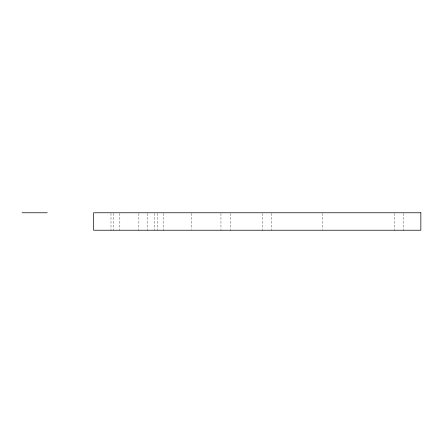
<?xml version="1.0" encoding="UTF-8"?>
<svg xmlns="http://www.w3.org/2000/svg" width="443" height="443" viewBox="0 0 443 443"><rect width="100%" height="100%" fill="white"/><g stroke="black" fill="none" stroke-linecap="round" stroke-linejoin="round"><path stroke-width="0.33" stroke-dasharray="2.21 1.66" d="M403.462 213.443L403.462 230.227M394.602 213.443L394.602 230.227M322.676 213.443L322.676 229.557M271.681 213.443L271.681 230.227M262.406 213.443L262.406 230.227M230.227 213.443L230.227 230.227M220.957 213.443L220.957 230.227M191.775 213.443L191.775 229.557M163.478 213.443L163.478 230.227M157.597 213.443L157.597 230.227M154.624 213.443L154.624 230.227M147.63 213.443L147.63 230.227M138.869 213.443L138.869 230.227M119.843 213.443L119.843 230.227M113.779 213.443L113.779 230.227M110.988 213.443L110.988 230.227"/><path stroke-width="0.66" d="M22.15 212.773L47.24 212.773M420.85 212.773L93.6 212.773L93.6 230.227L420.85 230.227L420.85 212.773"/></g></svg>
